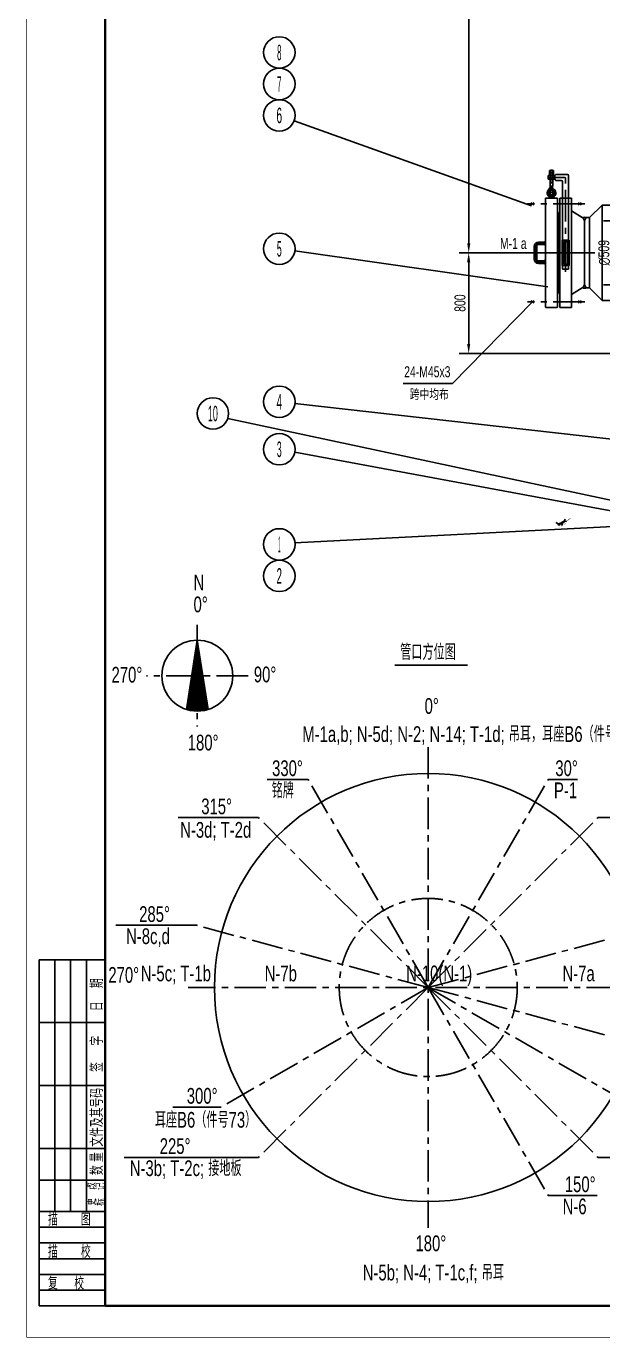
# Model space of a CAD drawing. Extents: x -3 to 21028, y -3 to 29728.
# Drawn here: x -3 to 4581, y -3 to 10415 of the extents above; entities that cross this region are included whole.
import ezdxf
from ezdxf.enums import TextEntityAlignment as Align

# ---------------------------------------------------------------- set-up
doc = ezdxf.new("R2010")
doc.units = 0
doc.header["$LTSCALE"] = 200
doc.header["$MEASUREMENT"] = 0
doc.linetypes.add('F', pattern=[0.75, 0.5, -0.25])
doc.linetypes.add('G', pattern=[2, 1.25, -0.25, 0.25, -0.25])
doc.layers.get('0').update_dxf_attribs({"linetype": 'CONTINUOUS'})
doc.layers.get('DEFPOINTS').update_dxf_attribs({"linetype": 'CONTINUOUS'})
for name, color, linetype in [('01', 7, 'CONTINUOUS'), ('02', 1, 'CONTINUOUS'), ('04', 2, 'F'), ('05', 4, 'G'), ('08', 1, 'CONTINUOUS'), ('11', 3, 'CONTINUOUS')]:
    doc.layers.add(name, color=color, linetype=linetype)
doc.styles.get("Standard").update_dxf_attribs({"font": 'thenor.shx', "width": 0.707, "bigfont": 'hztxt.shx'})
doc.dimstyles.new('INTE', dxfattribs={"dimscale": 25, "dimtxt": 3.5, "dimasz": 3, "dimexe": 3, "dimexo": 0, "dimgap": 1, "dimtad": 1, "dimdec": 3, "dimdsep": 46, "dimtxsty": 'Standard', "dimcen": 0, "dimclrd": 1, "dimclre": 1, "dimclrt": 3, "dimaunit": 1, "dimadec": 0, "dimazin": 0, "dimtfac": 1, "dimtdec": 4, "dimtofl": 0, "dimtmove": 0, "dimatfit": 0, "dimfxl": 0, "dimtzin": 0, "dimarcsym": 0})

# ---------------------------------------------------------------- blocks, each defined once
blk = doc.blocks.new('*U2', base_point=(166.22, 129.15))
at = {"color": 3}
for p, q in [((150.22, 239.15), (150.22, 159.15)), ((155.22, 239.15), (155.22, 159.15)), ((160.22, 239.15), (160.22, 159.15)), ((145.22, 219.15), (166.22, 219.15)), ((145.22, 199.15), (166.22, 199.15)), ((145.22, 179.15), (166.22, 179.15)), ((145.22, 169.15), (166.22, 169.15)), ((145.22, 154.15), (166.22, 154.15)), ((145.22, 144.15), (166.22, 144.15)), ((145.22, 134.15), (166.22, 134.15)), ((145.22, 129.15), (166.22, 129.15))]:
    blk.add_line(p, q, dxfattribs=at)
for p, q in [((145.22, 159.15), (166.22, 159.15)), ((145.22, 149.15), (166.22, 149.15)), ((145.22, 139.15), (166.22, 139.15))]:
    blk.add_line(p, q)
at = {"layer": '01'}
for p, q in [((145.22, 129.15), (145.22, 239.15)), ((145.22, 239.15), (166.22, 239.15))]:
    blk.add_line(p, q, dxfattribs=at)
at = {"color": 3, "width": 0.707}
for s, height, p in [('日    期', 4, (165.57, 222.8)), ('签     字', 4, (165.57, 203.51)), ('文件及其号码', 4, (165.57, 179.73)), ('数 量', 4, (165.57, 170.72)), ('更    改', 2.5, (163.17, 161.05)), ('标    记', 2.5, (166.07, 160.95))]:
    blk.add_text(s, height=height, rotation=90, dxfattribs=at).set_placement(p)
for s, p in [('描       图', (148.02, 154.61)), ('描       校', (148.02, 144.38)), ('复     校', (148.02, 134.33))]:
    blk.add_text(s, height=4, dxfattribs=at).set_placement(p)
blk = doc.blocks.new('*U3')
at = {"layer": '02'}
for points, const_width in [([(0, 1189), (0, 0)], 0.25), ([(25, 1179), (25, 10)], 0.7), ([(25, 10), (831, 10)], 0.7), ([(0, 0), (841, 0)], 0.25)]:
    blk.add_lwpolyline(points, dxfattribs=dict(at, const_width=const_width))
blk = doc.blocks.new('*D83')
at = {"color": 1, "linetype": 'ByBlock'}
for p, q in [((4834, 9159), (4586, 9159)), ((4661, 9084), (4661, 8725)), ((4834, 8650), (4586, 8650))]:
    blk.add_line(p, q, dxfattribs=at)
for points in [[(4648, 9084), (4673, 9084), (4661, 9159)], [(4648, 8725), (4673, 8725), (4661, 8650)]]:
    blk.add_solid(points, dxfattribs=at)
at = {"layer": 'DEFPOINTS', "color": 0, "linetype": 'ByBlock'}
for p in [(4834, 9159), (4661, 8650), (4834, 8650)]:
    blk.add_point(p, dxfattribs=at)
at = {"color": 3, "linetype": 'ByBlock', "insert": (4592, 8905), "char_height": 87.5, "attachment_point": 5, "rotation": 90}
blk.add_mtext('∅509', dxfattribs=at)
blk = doc.blocks.new('*D85')
at = {"color": 1, "linetype": 'ByBlock'}
for p, q in [((4136, 13765), (3440, 13765)), ((3515, 8980), (3515, 13690))]:
    blk.add_line(p, q, dxfattribs=at)
for points in [[(3503, 13690), (3528, 13690), (3515, 13765)], [(3503, 8980), (3528, 8980), (3515, 8905)]]:
    blk.add_solid(points, dxfattribs=at)
at = {"layer": 'DEFPOINTS', "color": 0, "linetype": 'ByBlock'}
for p in [(3515, 13765), (4136, 13765), (4232, 8905)]:
    blk.add_point(p, dxfattribs=at)
at = {"color": 3, "linetype": 'ByBlock', "insert": (3447, 11335), "char_height": 87.5, "attachment_point": 5, "rotation": 90}
blk.add_mtext('4860', dxfattribs=at)
blk = doc.blocks.new('*D203')
at = {"color": 1, "linetype": 'ByBlock'}
for p, q in [((4232, 8905), (3440, 8905)), ((3515, 8830), (3515, 8180)), ((4841, 8105), (3440, 8105))]:
    blk.add_line(p, q, dxfattribs=at)
for points in [[(3502, 8830), (3527, 8830), (3515, 8905)], [(3502, 8180), (3527, 8180), (3515, 8105)]]:
    blk.add_solid(points, dxfattribs=at)
at = {"layer": 'DEFPOINTS', "color": 0, "linetype": 'ByBlock'}
for p in [(4232, 8905), (3515, 8105), (4841, 8105)]:
    blk.add_point(p, dxfattribs=at)
at = {"color": 3, "linetype": 'ByBlock', "insert": (3446, 8505), "char_height": 87.5, "attachment_point": 5, "rotation": 90}
blk.add_mtext('800', dxfattribs=at)

msp = doc.modelspace()

# ---------------------------------------------------------------- hatches: boundary and pattern name
at = {"layer": '08'}
h = msp.add_hatch(dxfattribs=at)
h.set_pattern_fill('ANSI31', color=256, style=0)
h.set_pattern_definition([(45, (-8381.7983, 4056.09242), (-0.0883883476, 0.0883883476), [])])
h.paths.add_polyline_path([(1312.7192, 5256.0935), (1357.2019, 5256.0935), (1357.2019, 5537.9446)])
h.paths.add_polyline_path([(1357.2019, 5256.0935), (1401.6846, 5256.0935), (1357.2019, 5537.9446)])
h.paths.add_polyline_path([(1357.2019, 4974.2424, 0.0784263785), (1444.0052, 4987.942), (1401.6846, 5256.0935), (1357.2019, 5256.0935)])
h.paths.add_polyline_path([(1357.2019, 5256.0935), (1312.7192, 5256.0935), (1270.3986, 4987.942, 0.0784263785), (1357.2019, 4974.2424)])

# ---------------------------------------------------------------- linework, layer by layer
at = {"layer": '01'}
for p, q in [((4166.1389, 9271.9692), (4163.6389, 9269.4692)), ((4181.1389, 9271.9692), (4166.1389, 9271.9692)), ((4181.1389, 9271.9692), (4183.6389, 9269.4692)), ((4147.6389, 9229.1112), (4199.6389, 9229.1112)), ((4147.6389, 9199.1112), (4147.6389, 9229.1112)), ((4147.6389, 9199.1112), (4199.6389, 9199.1112)), ((4173.6389, 9232.1112), (4155.1389, 9232.1112)), ((4155.1389, 9232.1112), (4155.1389, 9229.1112)), ((4157.1639, 9268.1112), (4157.1639, 9250.1112)), ((4173.6389, 9268.1112), (4157.1639, 9268.1112)), ((4157.1639, 9250.1112), (4157.1639, 9232.1112)), ((4173.6389, 9250.1112), (4157.1639, 9250.1112)), ((4157.1639, 9250.1112), (4173.6389, 9250.1112)), ((4157.1639, 9232.1112), (4173.6389, 9232.1112)), ((4163.6389, 9267.8391), (4163.6389, 9269.4692)), ((4163.6389, 9269.4692), (4183.6389, 9269.4692)), ((4163.6389, 9268.1112), (4163.6389, 9250.1112)), ((4163.6389, 9150.5471), (4163.6389, 9267.8391)), ((4163.6389, 9250.1112), (4163.6389, 9232.1112)), ((4183.6389, 9170.3391), (4163.6389, 9170.3391)), ((4173.6389, 9268.1112), (4190.1139, 9268.1112)), ((4173.6389, 9250.1112), (4190.1139, 9250.1112)), ((4190.1139, 9250.1112), (4173.6389, 9250.1112)), ((4190.1139, 9232.1112), (4173.6389, 9232.1112)), ((4173.6389, 9232.1112), (4192.1389, 9232.1112)), ((4183.6389, 9267.8391), (4183.6389, 9269.4692)), ((4183.6389, 9268.1112), (4183.6389, 9250.1112)), ((4183.6389, 9150.5471), (4183.6389, 9267.8391)), ((4183.6389, 9250.1112), (4183.6389, 9232.1112)), ((4190.1139, 9268.1112), (4190.1139, 9250.1112)), ((4190.1139, 9250.1112), (4190.1139, 9232.1112)), ((4192.1389, 9232.1112), (4192.1389, 9229.1112)), ((4199.6389, 9229.1112), (4208.6389, 9238.1112)), ((4199.6389, 9199.1112), (4199.6389, 9229.1112)), ((4199.6389, 9199.1112), (4208.6389, 9190.1112)), ((4208.6389, 9238.1112), (4299.2283, 9238.1112)), ((4208.6389, 9190.1112), (4251.2283, 9190.1112)), ((4261.2283, 8715.1112), (4261.2283, 9180.1112)), ((4309.2283, 8715.1112), (4309.2283, 9228.1112)), ((4163.6389, 9079.1588), (4163.6389, 9101.5573)), ((4176.2929, 9105.1024), (4184.757, 9123.5263)), ((4183.6389, 9079.1588), (4183.6389, 9101.5573)), ((4012.4864, 9014.7178), (4033.6996, 8993.5046)), ((4023.093, 9004.1112), (4012.4864, 8993.5046)), ((4023.093, 9004.1112), (4033.6996, 9014.7178)), ((4125.9306, 9048.1112), (4127.9306, 9050.1112)), ((4125.9306, 8615.1112), (4125.9306, 9048.1112)), ((4218.9306, 9050.1112), (4127.9306, 9050.1112)), ((4163.6389, 9050.1112), (4163.6389, 9056.7981)), ((4163.6389, 9050.1112), (4163.6389, 9056.7981)), ((4183.6389, 9050.1112), (4183.6389, 9056.7981)), ((4220.9306, 9048.1112), (4218.9306, 9050.1112)), ((4220.9306, 8615.1112), (4220.9306, 9048.1112)), ((4240.2306, 9050.1112), (4238.2306, 9048.1112)), ((4240.2306, 9050.1112), (4238.2306, 9048.1112)), ((4238.2306, 8615.1112), (4238.2306, 9048.1112)), ((4331.2306, 9050.1112), (4240.2306, 9050.1112)), ((4333.2306, 9048.1112), (4331.2306, 9050.1112)), ((4333.2306, 8947.6112), (4333.2306, 9048.1112)), ((4386.9136, 9014.7178), (4408.1268, 8993.5046)), ((4397.5202, 9004.1112), (4386.9136, 8993.5046)), ((4397.5202, 9004.1112), (4408.1268, 9014.7178)), ((4475.2306, 8894.6112), (4575.2306, 8994.6112)), ((4575.2306, 8994.6112), (4833.8306, 8994.6112)), ((4575.2306, 8994.6112), (4575.2306, 8235.6112)), ((4231.8306, 8615.1112), (4231.8306, 8935.6112)), ((4238.2306, 8935.6112), (4231.8306, 8935.6112)), ((4231.8306, 8869.6112), (4238.2306, 8864.6112)), ((4417.2306, 8894.6112), (4333.2306, 8947.6112)), ((4333.2306, 8947.6112), (4333.2306, 8282.6112)), ((4421.3742, 8894.6112), (4417.2306, 8894.6112)), ((4435.2306, 8870.6112), (4421.3742, 8894.6112)), ((4435.2306, 8870.6112), (4449.087, 8894.6112)), ((4435.2306, 8870.6112), (4435.2306, 8869.6112)), ((4435.2306, 8359.6112), (4435.2306, 8869.6112)), ((4449.087, 8894.6112), (4475.2306, 8894.6112)), ((4475.2306, 8894.6112), (4475.2306, 8335.6112)), ((4035.9306, 8665.1112), (4035.9306, 8615.1112)), ((4055.9306, 8670.1112), (4055.9306, 8615.1112)), ((4125.78, 8680.1112), (4065.9306, 8680.1112)), ((4125.78, 8700.1112), (4070.9306, 8700.1112)), ((4115.78, 8700.1112), (4125.78, 8710.1112)), ((4115.78, 8680.1112), (4125.78, 8670.1112)), ((4256.7283, 8615.1112), (4256.7283, 8715.1112)), ((4256.7283, 8715.1112), (4313.7283, 8715.1112)), ((4313.7283, 8615.1112), (4313.7283, 8715.1112)), ((4035.9306, 8565.1112), (4035.9306, 8615.1112)), ((4055.9306, 8560.1112), (4055.9306, 8615.1112)), ((4125.78, 8550.1112), (4065.9306, 8550.1112)), ((4115.78, 8550.1112), (4125.78, 8560.1112)), ((4125.9306, 8615.1112), (4125.9306, 8182.1112)), ((4220.9306, 8615.1112), (4220.9306, 8182.1112)), ((4231.8306, 8615.1112), (4231.8306, 8294.6112)), ((4238.2306, 8615.1112), (4238.2306, 8182.1112)), ((4256.7283, 8615.1112), (4256.7283, 8515.1112)), ((4313.7283, 8615.1112), (4313.7283, 8515.1112)), ((4125.78, 8530.1112), (4070.9306, 8530.1112)), ((4115.78, 8530.1112), (4125.78, 8520.1112)), ((4256.7283, 8515.1112), (4313.7283, 8515.1112)), ((4261.2283, 8515.1112), (4261.2283, 8485.1112)), ((4261.2283, 8485.1112), (4309.2283, 8485.1112)), ((4309.2283, 8485.1112), (4309.2283, 8515.1112)), ((4231.8306, 8360.6112), (4238.2306, 8365.6112)), ((4417.2306, 8335.6112), (4333.2306, 8282.6112)), ((4421.3742, 8335.6112), (4417.2306, 8335.6112)), ((4421.3742, 8335.6112), (4417.2306, 8335.6112)), ((4435.2306, 8359.6112), (4421.3742, 8335.6112)), ((4435.2306, 8359.6112), (4435.2306, 8360.6112)), ((4435.2306, 8359.6112), (4449.087, 8335.6112)), ((4449.087, 8335.6112), (4475.2306, 8335.6112)), ((4475.2306, 8335.6112), (4575.2306, 8235.6112)), ((4023.093, 8226.1112), (4012.4864, 8236.7178)), ((4012.4864, 8215.5046), (4033.6996, 8236.7178)), ((4231.8306, 8294.6112), (4238.2306, 8294.6112)), ((4333.2306, 8282.6112), (4333.2306, 8182.1112)), ((4386.9136, 8215.5046), (4408.1268, 8236.7178)), ((4397.5202, 8226.1112), (4386.9136, 8236.7178)), ((4575.2306, 8235.6112), (4833.8306, 8235.6112)), ((4023.093, 8226.1112), (4033.6996, 8215.5046)), ((4125.9306, 8182.1112), (4127.9306, 8180.1112)), ((4218.9306, 8180.1112), (4127.9306, 8180.1112)), ((4218.9306, 8180.1112), (4220.9306, 8182.1112)), ((4240.2306, 8180.1112), (4238.2306, 8182.1112)), ((4331.2306, 8180.1112), (4240.2306, 8180.1112)), ((4333.2306, 8182.1112), (4331.2306, 8180.1112)), ((4397.5202, 8226.1112), (4408.1268, 8215.5046)), ((4254.909, 6464.1051), (4251.909, 6469.3013))]:
    msp.add_line(p, q, dxfattribs=at)
msp.add_lwpolyline([(4265.417, 6459.7797), (4254.909, 6464.1051), (4253.4009, 6452.8422)], dxfattribs=at)
for centre, radius in [((4231.7414, 6457.6575), 6), ((3193.1201, 2779.1529), 1700)]:
    msp.add_circle(centre, radius, dxfattribs=at)
for centre, radius, start, end in [((4251.2283, 9180.1112), 10, 0, 90), ((4299.2283, 9228.1112), 10, 0, 90), ((4173.6389, 9090.3391), 35, 134.90087216, 81.53040865), ((4113.6389, 9150.5471), 50, 314.90087216, 0), ((4173.6389, 9090.3391), 15, 134.90087216, 79.80899687), ((4113.6389, 9150.5471), 70, 314.90087216, 0), ((4435.2189, 8848.896), 48.1578, 71.67333708, 108.55020485), ((4070.9306, 8665.1112), 35, 90, 180), ((4065.9306, 8670.1112), 10, 90, 180), ((4070.9306, 8565.1112), 35, 180, 270), ((4065.9306, 8560.1112), 10, 180, 270), ((4435.2189, 8381.3264), 48.1578, 251.44979515, 288.32666292)]:
    msp.add_arc(centre, radius, start, end, dxfattribs=at)
at = {"layer": '02'}
for p, q in [((4014.0546, 8989.2186), (2126.573, 9664.0102)), ((4165.1389, 9170.3391), (4165.1389, 9270.9692)), ((4182.1389, 9170.3391), (4182.1389, 9270.9692)), ((4142.8881, 8345.8721), (2132.6442, 8629.3582)), ((4023.093, 8226.1112), (3386.86, 7575.5702)), ((5652.0806, 7022.4163), (2133.0872, 7417.8295)), ((4912.855, 6514.4546), (2131.7613, 7031.7309)), ((2133.1064, 6312.4977), (5137.6061, 6464.5658)), ((2926.3368, 5338.9549), (3504.6248, 5338.9549))]:
    msp.add_line(p, q, dxfattribs=at)
msp.add_lwpolyline([(4200.0629, 6477.7599, 0, 2.4, 0), (4208.9286, 6472.134, 2.4, 2.4, 0)], format="xyseb", dxfattribs=at)
for points in [[(4208.9286, 6472.134), (4231.7414, 6457.6575), (4277.2077, 6483.9075)], [(4291.6966, 6480.0253), (4277.2077, 6483.9075), (4281.09, 6498.3964)]]:
    msp.add_lwpolyline(points, dxfattribs=at)
for centre, radius in [((2008.8689, 10206.0905), 125), ((2008.8689, 9956.0905), 125), ((2008.8689, 9706.0905), 125), ((2008.8689, 8646.8131), 125), ((2008.8689, 7431.7873), 125), ((1481.2316, 7338.7497), 125), ((2008.8689, 7054.5886), 125), ((2008.8689, 6298.7118), 125), ((2008.8689, 6048.7118), 125), ((1357.2019, 5256.0935), 281.8511)]:
    msp.add_circle(centre, radius, dxfattribs=at)
at = {"layer": '04'}
for p, q in [((4163.6389, 9101.5573), (4163.6389, 9115.1112)), ((4163.6389, 9056.7981), (4163.6389, 9079.1588)), ((4183.6389, 9101.5573), (4183.6389, 9115.1112)), ((4183.6389, 9056.7981), (4183.6389, 9079.1588)), ((4261.2283, 8615.1112), (4261.2283, 8715.1112)), ((4270.2283, 8705.1112), (4300.2283, 8705.1112)), ((4270.2283, 8615.1112), (4270.2283, 8705.1112)), ((4300.2283, 8615.1112), (4300.2283, 8705.1112)), ((4309.2283, 8615.1112), (4309.2283, 8715.1112)), ((4261.2283, 8615.1112), (4261.2283, 8515.1112)), ((4270.2283, 8615.1112), (4270.2283, 8525.1112)), ((4300.2283, 8615.1112), (4300.2283, 8525.1112)), ((4309.2283, 8615.1112), (4309.2283, 8515.1112)), ((4270.2283, 8525.1112), (4300.2283, 8525.1112)), ((4230.1664, 6460.3855), (4275.6327, 6486.6355))]:
    msp.add_line(p, q, dxfattribs=at)
msp.add_arc((4173.6389, 9115.1112), 10, 0, 180, dxfattribs=at)
at = {"layer": '05'}
for p, q in [((4147.6389, 9214.1112), (4275.2283, 9214.1112)), ((4285.2283, 8464.5379), (4285.2283, 9204.1112)), ((4151.4356, 9115.1112), (4193.6361, 9115.1112)), ((4151.4356, 9095.1112), (4193.6361, 9095.1112)), ((4437.1942, 9004.1112), (3983.5964, 9004.1112)), ((4349.6014, 9004.1112), (4227.7945, 9004.1112)), ((4045.9306, 8615.1112), (4045.9306, 8665.1112)), ((4125.78, 8690.1112), (4070.9306, 8690.1112)), ((4076.3646, 8690.1112), (4070.9306, 8690.1112)), ((4045.9306, 8615.1112), (4045.9306, 8565.1112)), ((4453.7112, 8615.1112), (4207.7869, 8615.1112)), ((4393.3562, 8615.1112), (4517.7107, 8615.1112)), ((4076.3646, 8540.1112), (4070.9306, 8540.1112)), ((4125.78, 8540.1112), (4070.9306, 8540.1112)), ((4281.5304, 8500.1112), (4288.6559, 8500.1112)), ((4437.1942, 8226.1112), (3983.5964, 8226.1112)), ((4349.6014, 8226.1112), (4227.7945, 8226.1112)), ((1357.2019, 5659.2445), (1357.2019, 4852.9424)), ((1760.353, 5256.0935), (954.0509, 5256.0935)), ((3193.1201, 4688.0594), (3193.1201, 870.2464)), ((3193.1201, 2779.1529), (2239.1201, 4431.5294)), ((3193.1201, 2779.1529), (4147.1201, 4431.5294)), ((3193.1201, 2779.1529), (1843.9604, 4128.3126)), ((3193.1201, 2779.1529), (4542.2799, 4128.3126)), ((3193.1201, 2779.1529), (1350.1336, 3272.9796)), ((3193.1201, 2779.1529), (5036.1066, 3272.9796)), ((5102.0266, 2779.1529), (1284.2136, 2779.1529)), ((3193.1201, 2779.1529), (1547.6719, 1829.1529)), ((3193.1201, 2779.1529), (1843.9604, 1429.9932)), ((3193.1201, 2779.1529), (4542.2799, 1429.9932)), ((3193.1201, 2779.1529), (4147.1201, 1126.7764)), ((3193.1201, 2779.1529), (5036.1066, 2285.3262)), ((3193.1201, 2779.1529), (4838.5684, 1829.1529))]:
    msp.add_line(p, q, dxfattribs=at)
msp.add_circle((3193.1201, 2779.1529), 707.5, dxfattribs=at)
for centre, radius, start, end in [((4275.2283, 9204.1112), 10, 0, 90), ((4173.6389, 9090.3391), 25, 134.90087216, 73.9559664), ((4113.6389, 9150.5471), 60, 314.90087216, 0), ((4070.9306, 8665.1112), 25, 90, 180), ((4070.9306, 8565.1112), 25, 180, 270)]:
    msp.add_arc(centre, radius, start, end, dxfattribs=at)
at = {"layer": '08'}
for p, q in [((3386.86, 7575.5702), (2993.114, 7575.5702)), ((5174.7469, 6536.2066), (1600.1198, 7300.1414)), ((1357.2019, 5537.9446), (1270.3986, 4987.942)), ((1357.2019, 5537.9446), (1444.0052, 4987.942)), ((1912.1384, 4431.5294), (2239.1201, 4431.5294)), ((4147.1201, 4431.5294), (4380.4035, 4431.5294)), ((1204.2489, 4128.3126), (1843.9604, 4128.3126)), ((4542.2799, 4128.3126), (5611.2231, 4128.3126)), ((710.4222, 3272.9796), (1350.1336, 3272.9796)), ((1163.8173, 1829.1529), (1547.6719, 1829.1529)), ((775.0172, 1429.9932), (1843.9604, 1429.9932)), ((4542.2799, 1429.9932), (5175.2175, 1429.9932)), ((4147.1201, 1126.7764), (4536.7828, 1126.7764))]:
    msp.add_line(p, q, dxfattribs=at)
at = {"layer": 'DEFPOINTS', "color": 0, "linetype": 'ByBlock'}
for p in [(4435.2306, 8615.1112), (4421.3742, 8335.6112), (4435.2306, 8359.6112), (4435.2306, 8359.6112)]:
    msp.add_point(p, dxfattribs=at)

# ---------------------------------------------------------------- block references
at = {"layer": '01', "xscale": 25, "yscale": 25, "zscale": 25}
for name, p in [('*U3', (0, 0)), ('*U2', (625, 250))]:
    msp.add_blockref(name, p, dxfattribs=at)

# ---------------------------------------------------------------- texts
at = {"layer": '02', "width": 0.633862}
for p, p2 in [((4014.0389, 8989.1936), (4014.0703, 8989.1936)), ((4142.8724, 8345.8471), (4142.9039, 8345.8471))]:
    msp.add_text('●', height=0.05, dxfattribs=at).set_placement(p, p2, align=Align.FIT)
at = {"layer": '08', "ltscale": 1.5, "width": 0.707}
for s, p in [('+0.5', (4273.5268, 6474.3517)), ('0', (4268.2368, 6477.9616)), ('-3%%d', (4272.8879, 6464.8069)), ('0', (4273.8683, 6458.4639))]:
    msp.add_text(s, height=5.25, rotation=210, dxfattribs=at).set_placement(p)
at = {"layer": '08', "width": 0.707}
for s, p in [('N', (1327.2211, 5932.9802)), ('0%%d', (1327.2211, 5759.5725)), ('管口方位图', (2970.2266, 5381.1172)), ('270%%d', (675.2827, 5201.2284)), ('90%%d', (1806.668, 5203.2427)), ('0%%d', (3164.2202, 4952.936)), ('M-1a,b; N-5d; N-2; N-14; T-1d; 吊耳，耳座B6（件号73）', (2191.8375, 4729.7326)), ('180%%d', (1281.212, 4662.2175)), ('330%%d', (1951.5875, 4458.5425)), ('30%%d', (4203.4183, 4458.5425)), ('铭牌', (1948.288, 4282.7582)), ('P-1', (4192.4216, 4282.7582)), ('315%%d', (1388.7551, 4155.3258)), ('N-3d; T-2d', (1221.0216, 3968.913)), ('285%%d', (894.9283, 3299.9928)), ('N-8c,d', (791.025, 3124.2084)), ('270%%d', (649.9729, 2816.581)), ('N-5c; T-1b', (907.521, 2828.2758)), ('N-7b', (1892.9985, 2828.2758)), ('N-10(N-1)', (3017.6247, 2828.2758)), ('N-7a', (4260.2637, 2828.2758)), ('300%%d', (1273.5599, 1856.1661)), ('耳座B6（件号73）', (1019.6211, 1665.7823)), ('225%%d', (1058.4205, 1457.0063)), ('N-3b; T-2c; 接地板', (820.3186, 1281.222)), ('150%%d', (4278.9987, 1153.7896)), ('N-6', (4261.5995, 978.0052)), ('180%%d', (3091.7946, 684.6431)), ('N-5b; N-4; T-1c,f; 吊耳', (2672.3158, 452.5087))]:
    msp.add_text(s, height=125, dxfattribs=at).set_placement(p)
at = {"layer": '11'}
for s, height, width, p, p2 in [('8', 123.7437, 0.514182, (1991.3716, 10144.2186), (2026.3663, 10144.2186)), ('7', 123.7437, 0.514182, (1991.3716, 9894.2186), (2026.3663, 9894.2186)), ('6', 123.7437, 0.600695, (1986.5839, 9644.2186), (2031.154, 9644.2186)), ('5', 123.7437, 0.527686, (1989.5597, 8584.9412), (2028.1782, 8584.9412)), ('10', 123.74369, 0.606076, (1441.8281, 7276.8778), (1520.6351, 7276.8778)), ('4', 123.7437, 0.543846, (1986.9972, 7369.9155), (2030.7406, 7369.9155)), ('3', 123.7437, 0.527686, (1989.5597, 6992.7167), (2028.1782, 6992.7167)), ('1', 123.7437, 0.404, (2000.1203, 6236.8399), (2017.6176, 6236.8399)), ('2', 123.7437, 0.562593, (1987.6336, 5986.8399), (2030.1043, 5986.8399))]:
    msp.add_text(s, height=height, dxfattribs=dict(at, width=width)).set_placement(p, p2, align=Align.FIT)
at = {"layer": '11', "width": 0.707}
for s, p in [('M-1 a', (3763.553, 8645.834)), ('24-M45x3', (3001.9809, 7626.3562))]:
    msp.add_text(s, height=87.5, dxfattribs=at).set_placement(p)
at = {"layer": '11', "ltscale": 2.5, "width": 0.707}
msp.add_text('跨中均布', height=87.5, dxfattribs=at).set_placement((3046.3944, 7445.6468))
at = {"layer": '11', "ltscale": 1.5, "char_height": 10.5, "attachment_point": 7, "rotation": 210}
for s, insert in [('1', (4273.9869, 6480.7166)), ('60%%d', (4284.2818, 6470.5334)), ('94-0430(Ⅶ)', (4326.761, 6516.3002)), ('2   3', (4250.7502, 6451.705)), ('~', (4240.0393, 6455.8102)), ('X', (4261.2374, 6457.7598))]:
    msp.add_mtext(s, dxfattribs=dict(at, insert=insert))

# ---------------------------------------------------------------- dimensions: what is measured, and where the dimension line sits
at = {"layer": '08'}
for base, p2, override, picture, middle in [((3515.3308, 13475.1112), (4136.472, 13475.1112), {"dimse1": 1, "dimaunit": 0, "dimtmove": 1, "dimatfit": 3}, '*D85', (3446.5808, 11045.1112)), ((3514.784, 7815.1112), (4841.0567, 7815.1112), {"dimaunit": 0}, '*D203', (3446.034, 8215.1112))]:
    dim = msp.add_linear_dim(base=base, p1=(4231.8306, 8615.1112), p2=p2, angle=90, dimstyle='INTE', override=override, dxfattribs=at)
    dim.commit()
    dim.dimension.update_dxf_attribs({"geometry": picture, "text_midpoint": middle, "insert": (0, -289.5333)})
dim = msp.add_linear_dim(base=(4660.6798, 8360.6112), p1=(4833.8306, 8869.6112), p2=(4833.8306, 8360.6112), angle=90, text='%%c509', dimstyle='INTE', override={"dimaunit": 0}, dxfattribs=at)
dim.commit()
dim.dimension.update_dxf_attribs({"geometry": '*D83', "text_midpoint": (4591.9298, 8615.1112), "insert": (0, -289.5333)})

doc.saveas('drawing.dxf')
